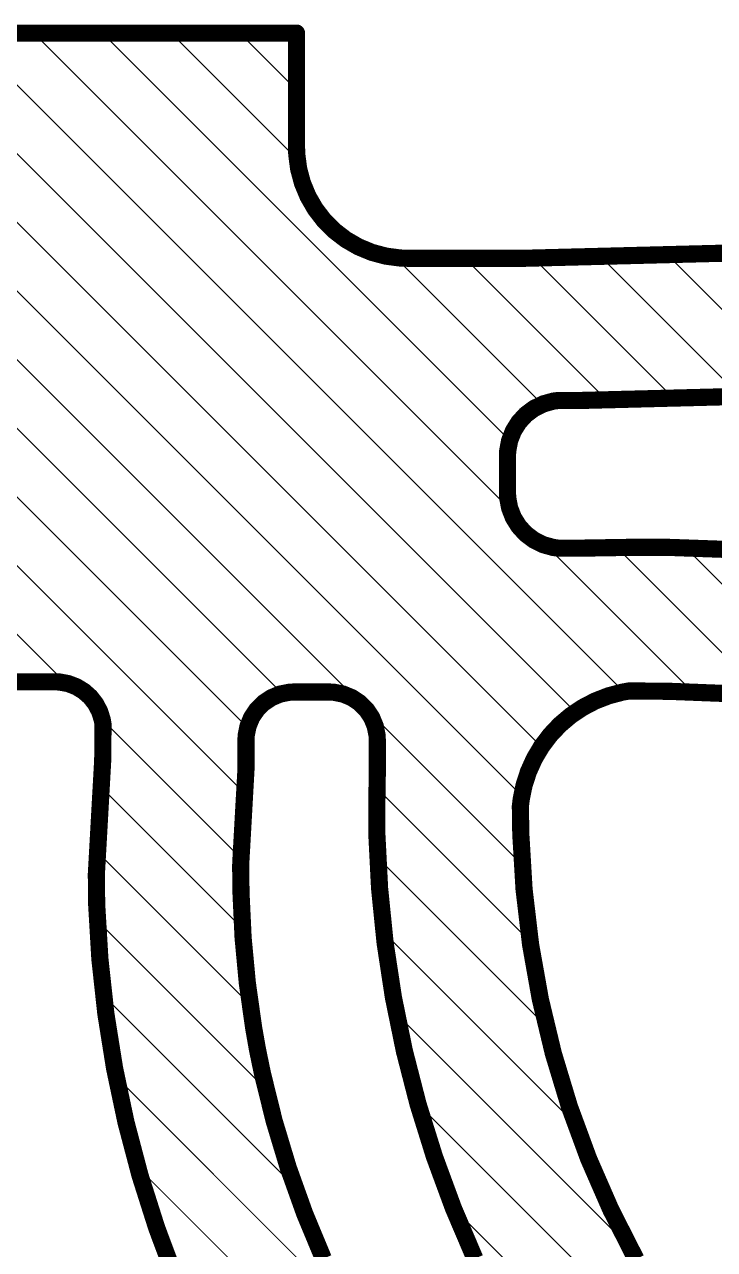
# Model space of a CAD drawing. Header units: inches. Extents: x -4.2 to 12.6, y -6.1 to 3.
# Drawn here: x 9.543 to 10.146, y -0.302 to 0.769 of the extents above; entities that cross this region are included whole.
import ezdxf

# ---------------------------------------------------------------- set-up
doc = ezdxf.new("R2010")
doc.units = ezdxf.units.IN
doc.header["$MEASUREMENT"] = 0
doc.layers.add('Dimension', color=6, linetype='Continuous')

msp = doc.modelspace()

# ---------------------------------------------------------------- linework, layer by layer
at = {"layer": 'Dimension'}
for points, const_width in [([(9.3178018, 0.7612814), (9.7808769, 0.7612807)], 0.015), ([(9.3706987, 0.7618226), (9.9951131, 0.1374082)], 0.001), ([(9.4306988, 0.7618225), (10.0251403, 0.167381)], 0.001), ([(9.4906988, 0.7618225), (10.067497, 0.1850243)], 0.001), ([(9.5506988, 0.7618225), (9.9681468, 0.3443745)], 0.001), ([(9.6106989, 0.7618224), (9.9673514, 0.4051699)], 0.001), ([(9.6706989, 0.7618224), (9.7817722, 0.6507491)], 0.001), ([(9.730699, 0.7618223), (9.780877, 0.7116443)], 0.001), ([(9.7808769, 0.7612807), (9.780877, 0.6615517)], 0.015), ([(9.3178017, 0.7547196), (9.9778996, 0.0946217)], 0.001), ([(9.3178012, 0.6947201), (9.9784973, 0.034024)], 0.001), ([(9.780877, 0.6615517), (9.7810846, 0.6552065)], 0.015), ([(9.7810846, 0.6552065), (9.7827411, 0.6426249)], 0.015), ([(9.7827411, 0.6426249), (9.7860256, 0.6303671)], 0.015), ([(9.3139255, 0.6385958), (9.769025, 0.1834963)], 0.001), ([(9.7860256, 0.6303671), (9.790882, 0.6186429)], 0.015), ([(9.790882, 0.6186429), (9.7972271, 0.6076529)], 0.015), ([(9.7972271, 0.6076529), (9.8049524, 0.5975852)], 0.015), ([(9.2925923, 0.599929), (9.738345, 0.1541763)], 0.001), ([(9.8049524, 0.5975852), (9.8139258, 0.5886118)], 0.015), ([(9.8139258, 0.5886118), (9.8239936, 0.5808866)], 0.015), ([(9.8239936, 0.5808866), (9.8349837, 0.5745416)], 0.015), ([(9.8349837, 0.5745416), (9.846708, 0.5696853)], 0.015), ([(9.2045074, 0.5680139), (9.5801324, 0.1923889)], 0.001), ([(9.2571948, 0.5753265), (9.7355785, 0.0969428)], 0.001), ([(9.846708, 0.5696853), (9.8589658, 0.5664009)], 0.015), ([(9.8589658, 0.5664009), (9.8715474, 0.5647446)], 0.015), ([(9.8715474, 0.5647446), (9.8778926, 0.564537)], 0.015), ([(9.8778926, 0.564537), (9.9805779, 0.564537)], 0.015), ([(9.9805779, 0.564537), (10.1549609, 0.5689843)], 0.015), ([(10.0455616, 0.5669597), (10.1698525, 0.4426688)], 0.001), ([(10.1040695, 0.5684518), (10.2313664, 0.4411549)], 0.001), ([(9.8663236, 0.5661977), (9.9961591, 0.4363622)], 0.001), ([(9.9272189, 0.5653024), (10.0523896, 0.4401317)], 0.001), ([(9.9870537, 0.5654676), (10.1108975, 0.4416238)], 0.001), ([(10.0297625, 0.4403201), (10.1565712, 0.4435539)], 0.015), ([(9.9811888, 0.4278971), (9.9884056, 0.4333075)], 0.015), ([(9.9884056, 0.4333075), (9.9964967, 0.4372939)], 0.015), ([(9.9964967, 0.4372939), (10.0051841, 0.4397197)], 0.015), ([(10.0051841, 0.4397197), (10.0096589, 0.4403191)], 0.015), ([(10.0096589, 0.4403192), (10.0297625, 0.4403201)], 0.015), ([(10.0096589, 0.4403191), (10.0096589, 0.4403192)], 0.015), ([(9.9703291, 0.4135897), (9.9750935, 0.4212485)], 0.015), ([(9.9750935, 0.4212485), (9.9811888, 0.4278971)], 0.015), ([(9.967059, 0.4051837), (9.9703291, 0.4135897)], 0.015), ([(9.9653954, 0.3963187), (9.967059, 0.4051837)], 0.015), ([(9.9651861, 0.3918088), (9.9653954, 0.3963187)], 0.015), ([(9.9651861, 0.3918088), (9.9651862, 0.3597788)], 0.015), ([(9.9651862, 0.3597787), (9.9651862, 0.3597788)], 0.015), ([(9.9651862, 0.3597787), (9.9653949, 0.3552761)], 0.015), ([(9.9653949, 0.3552761), (9.9670533, 0.3464249)], 0.015), ([(9.9670533, 0.3464249), (9.9703132, 0.3380305)], 0.015), ([(9.9703132, 0.3380305), (9.9750631, 0.3303798)], 0.015), ([(9.9750631, 0.3303798), (9.9811406, 0.3237347)], 0.015), ([(9.9811406, 0.3237347), (9.9883379, 0.3183223)], 0.015), ([(9.9883379, 0.3183223), (9.9964087, 0.3143278)], 0.015), ([(9.9964087, 0.3143278), (10.0050771, 0.3118878)], 0.015), ([(9.9978275, 0.3146938), (10.1279306, 0.1845907)], 0.001), ([(10.0050771, 0.3118878), (10.0095432, 0.311279)], 0.015), ([(10.0095432, 0.311279), (10.0297625, 0.311279)], 0.015), ([(10.0297625, 0.311279), (10.071571, 0.3119513)], 0.015), ([(10.0599908, 0.3125305), (10.1909413, 0.18158)], 0.001), ([(10.0715709, 0.3119512), (10.105753, 0.3119586)], 0.015), ([(10.0715709, 0.3119512), (10.071571, 0.3119513)], 0.015), ([(10.105753, 0.3119586), (10.1740741, 0.3095356)], 0.015), ([(10.1203137, 0.3122076), (10.2564523, 0.176069)], 0.001), ([(9.528685, 0.1944872), (9.5699924, 0.1944879)], 0.015), ([(9.5699924, 0.1944879), (9.5738049, 0.1943149)], 0.015), ([(9.5738049, 0.1943149), (9.5813047, 0.1929393)], 0.015), ([(9.5813047, 0.1929393), (9.5884332, 0.1902331)], 0.015), ([(9.5884332, 0.1902331), (9.5949565, 0.1862852)], 0.015), ([(9.5949565, 0.1862852), (9.6006605, 0.1812252)], 0.015), ([(9.7665574, 0.1837709), (9.7746498, 0.1853806)], 0.015), ([(9.7746498, 0.1853806), (9.7787753, 0.1855832)], 0.015), ([(9.7787753, 0.1855832), (9.7787754, 0.1855833)], 0.015), ([(9.7787754, 0.1855833), (9.8093811, 0.1855834)], 0.015), ([(9.8093811, 0.1855834), (9.8135133, 0.1853801)], 0.015), ([(9.8135133, 0.1853801), (9.8216183, 0.1837652)], 0.015), ([(10.0534538, 0.1822372), (10.0654735, 0.185429)], 0.015), ([(10.0654735, 0.185429), (10.0715974, 0.1865207)], 0.015), ([(10.0715974, 0.1865207), (10.1067311, 0.1861836)], 0.015), ([(10.1067311, 0.1861836), (10.1769449, 0.1834428)], 0.015), ([(9.6006605, 0.1812252), (9.6053579, 0.1752191)], 0.015), ([(9.6053579, 0.1752191), (9.6088947, 0.168464)], 0.015), ([(9.7462398, 0.1701951), (9.7520741, 0.1760294)], 0.015), ([(9.7520741, 0.1760294), (9.7589345, 0.1806134)], 0.015), ([(9.7589345, 0.1806134), (9.7665574, 0.1837709)], 0.015), ([(9.8216183, 0.1837652), (9.8292516, 0.1805977)], 0.015), ([(9.8292516, 0.1805977), (9.8361187, 0.1759997)], 0.015), ([(9.8361187, 0.1759997), (9.841955, 0.1701484)], 0.015), ([(10.0308375, 0.1719786), (10.041861, 0.1777353)], 0.015), ([(10.041861, 0.1777353), (10.0534538, 0.1822372)], 0.015), ([(9.6088947, 0.168464), (9.6111547, 0.1611817)], 0.015), ([(9.7416558, 0.1633347), (9.7462398, 0.1701951)], 0.015), ([(9.841955, 0.1701484), (9.8465353, 0.1632694)], 0.015), ([(10.0110307, 0.1569976), (10.0205185, 0.1650376)], 0.015), ([(10.0205185, 0.1650376), (10.0308375, 0.1719786)], 0.015), ([(9.6111547, 0.1611817), (9.611781, 0.1574171)], 0.015), ([(9.6115481, 0.1263283), (9.6117811, 0.1574171)], 0.015), ([(9.611781, 0.1574171), (9.6117811, 0.1574171)], 0.015), ([(9.6107271, 0.1617942), (9.7324119, 0.0401094)], 0.001), ([(9.7368885, 0.1476193), (9.7384982, 0.1557117)], 0.015), ([(9.7384982, 0.1557117), (9.7416558, 0.1633347)], 0.015), ([(9.8465353, 0.1632694), (9.8496832, 0.1556281)], 0.015), ([(9.8496832, 0.1556281), (9.8512772, 0.1475189)], 0.015), ([(10.0024907, 0.1479574), (10.0110307, 0.1569976)], 0.015), ([(9.7366859, 0.1434938), (9.7368885, 0.1476193)], 0.015), ([(9.7366859, 0.1175836), (9.7366859, 0.1434938)], 0.015), ([(9.8512772, 0.1475189), (9.8514699, 0.1433862)], 0.015), ([(9.8514699, 0.1433862), (9.85147, 0.1433863)], 0.015), ([(9.85147, 0.1433863), (9.8514708, 0.1124051)], 0.015), ([(9.9950032, 0.1380279), (10.0024907, 0.1479574)], 0.015), ([(9.9886602, 0.1273309), (9.9950032, 0.1380279)], 0.015), ([(9.6059926, 0.0266201), (9.6115481, 0.1263283)], 0.015), ([(9.9835395, 0.1159978), (9.9886602, 0.1273309)], 0.015), ([(9.7321435, 0.0360578), (9.7366859, 0.1175836)], 0.015), ([(9.8510217, 0.085763), (9.8513984, 0.1124051)], 0.015), ([(9.8513984, 0.1124051), (9.8514708, 0.1124051)], 0.015), ([(9.979704, 0.1041679), (9.9835395, 0.1159978)], 0.015), ([(9.9772008, 0.0919863), (9.979704, 0.1041679)], 0.015), ([(9.6101695, 0.1023518), (9.7338648, -0.0213435)], 0.001), ([(9.8512304, 0.1012909), (9.9851956, -0.0326743)], 0.001), ([(9.976459, 0.0858101), (9.9772008, 0.0919863)], 0.015), ([(9.8510217, 0.085763), (9.8510309, 0.0617909)], 0.015), ([(9.976459, 0.0858101), (9.9768246, 0.0615343)], 0.015), ([(9.8510309, 0.0617909), (9.8534609, 0.0139084)], 0.015), ([(9.9768246, 0.0615343), (9.9796917, 0.0130673)], 0.015), ([(9.6070029, 0.0455184), (9.7407594, -0.0882381)], 0.001), ([(9.7321223, 0.0300507), (9.7321435, 0.0360578)], 0.015), ([(9.6059926, 0.0266201), (9.606012, 0.0244805)], 0.015), ([(9.7321223, 0.0300506), (9.7321223, 0.0300507)], 0.015), ([(9.7321223, 0.0300506), (9.7323526, 0.0102938)], 0.015), ([(9.8520753, 0.040446), (9.9999819, -0.1074606)], 0.001), ([(9.606012, 0.0244805), (9.6062309, 0.0004093)], 0.015), ([(9.8534609, 0.0139084), (9.8582964, -0.0337912)], 0.015), ([(9.7323526, 0.0102938), (9.7341946, -0.0291769)], 0.015), ([(9.9796917, 0.0130673), (9.9853978, -0.0351479)], 0.015), ([(9.6062309, 0.0004093), (9.6090631, -0.0476515)], 0.015), ([(9.6070671, -0.0145458), (9.7548975, -0.1623762)], 0.001), ([(9.7341946, -0.0291769), (9.7378747, -0.0685188)], 0.015), ([(9.8582964, -0.0337912), (9.8655252, -0.0811872)], 0.015), ([(9.8573058, -0.0247845), (10.0256634, -0.1931421)], 0.001), ([(9.9853978, -0.0351479), (9.9939232, -0.0829453)], 0.015), ([(9.6090631, -0.0476515), (9.6142827, -0.0955119)], 0.015), ([(9.7378747, -0.0685188), (9.7433848, -0.1076464)], 0.015), ([(9.8655252, -0.0811872), (9.8751289, -0.1281596)], 0.015), ([(9.6125058, -0.0799845), (9.780247, -0.2477257)], 0.001), ([(9.9939232, -0.0829453), (10.0052385, -0.1301601)], 0.015), ([(9.6142827, -0.0955119), (9.6218769, -0.1430535)], 0.015), ([(9.8683654, -0.0958441), (10.0730794, -0.3005581)], 0.001), ([(9.7433848, -0.1076464), (9.7468225, -0.1271032)], 0.015), ([(9.7468225, -0.1271032), (9.751143, -0.1479501)], 0.015), ([(9.8751289, -0.1281596), (9.8870833, -0.1745895)], 0.015), ([(10.0052385, -0.1301601), (10.0193047, -0.1766296)], 0.015), ([(9.6218769, -0.1430535), (9.6318266, -0.1901583)], 0.015), ([(9.751143, -0.1479501), (9.7613582, -0.1892827)], 0.015), ([(9.6233596, -0.1508383), (9.8261792, -0.3536579)], 0.001), ([(9.8870833, -0.1745895), (9.9013581, -0.2203592)], 0.015), ([(10.0193047, -0.1766296), (10.0360734, -0.2221936)], 0.015), ([(9.7613582, -0.1892827), (9.7736503, -0.230046)], 0.015), ([(9.8868084, -0.1742871), (10.543637, -0.8311157)], 0.001), ([(9.6318266, -0.1901583), (9.6441075, -0.2367099)], 0.015), ([(9.9013581, -0.2203592), (9.9179172, -0.2653529)], 0.015), ([(9.7736503, -0.230046), (9.7879879, -0.2701355)], 0.015), ([(10.0360734, -0.2221936), (10.0554868, -0.2666953)], 0.015), ([(9.6441075, -0.2367099), (9.658689, -0.2825928)], 0.015), ([(9.6419971, -0.2294758), (10.3330352, -0.9205139)], 0.001), ([(9.7879879, -0.2701355), (9.8043344, -0.3094487)], 0.015), ([(9.9179172, -0.2653529), (9.9367185, -0.3094568)], 0.015), ([(9.9174965, -0.2649752), (10.452895, -0.8003737)], 0.001), ([(10.0554868, -0.2666953), (10.0774778, -0.3099811)], 0.015), ([(9.658689, -0.2825928), (9.675535, -0.3276936)], 0.015)]:
    msp.add_lwpolyline(points, dxfattribs=dict(at, const_width=const_width))
for points, const_width in [([(9.5504488, 0.7618225, 1), (9.5509488, 0.7618225, 1)], 0.0005), ([(9.6104489, 0.7618224, 1), (9.6109489, 0.7618224, 1)], 0.0005), ([(9.6704489, 0.7618224, 1), (9.6709489, 0.7618224, 1)], 0.0005), ([(9.730449, 0.7618223, 1), (9.730949, 0.7618223, 1)], 0.0005), ([(9.7771269, 0.7612807, 1), (9.7846269, 0.7612807, 1)], 0.0075), ([(9.7771269, 0.7612807, 1), (9.7846269, 0.7612807, 1)], 0.0075), ([(9.780627, 0.7116443, 1), (9.781127, 0.7116443, 1)], 0.0005), ([(9.777127, 0.6615517, 1), (9.784627, 0.6615517, 1)], 0.0075), ([(9.777127, 0.6615517, 1), (9.784627, 0.6615517, 1)], 0.0075), ([(9.7773346, 0.6552065, 1), (9.7848346, 0.6552065, 1)], 0.0075), ([(9.7773346, 0.6552065, 1), (9.7848346, 0.6552065, 1)], 0.0075), ([(9.7789911, 0.6426249, 1), (9.7864911, 0.6426249, 1)], 0.0075), ([(9.7789911, 0.6426249, 1), (9.7864911, 0.6426249, 1)], 0.0075), ([(9.7815222, 0.6507491, 1), (9.7820222, 0.6507491, 1)], 0.0005), ([(9.7822756, 0.6303671, 1), (9.7897756, 0.6303671, 1)], 0.0075), ([(9.7822756, 0.6303671, 1), (9.7897756, 0.6303671, 1)], 0.0075), ([(9.787132, 0.6186429, 1), (9.794632, 0.6186429, 1)], 0.0075), ([(9.787132, 0.6186429, 1), (9.794632, 0.6186429, 1)], 0.0075), ([(9.7934771, 0.6076529, 1), (9.8009771, 0.6076529, 1)], 0.0075), ([(9.7934771, 0.6076529, 1), (9.8009771, 0.6076529, 1)], 0.0075), ([(9.8012024, 0.5975852, 1), (9.8087024, 0.5975852, 1)], 0.0075), ([(9.8012024, 0.5975852, 1), (9.8087024, 0.5975852, 1)], 0.0075), ([(9.8101758, 0.5886118, 1), (9.8176758, 0.5886118, 1)], 0.0075), ([(9.8101758, 0.5886118, 1), (9.8176758, 0.5886118, 1)], 0.0075), ([(9.8202436, 0.5808866, 1), (9.8277436, 0.5808866, 1)], 0.0075), ([(9.8202436, 0.5808866, 1), (9.8277436, 0.5808866, 1)], 0.0075), ([(9.8312337, 0.5745416, 1), (9.8387337, 0.5745416, 1)], 0.0075), ([(9.8312337, 0.5745416, 1), (9.8387337, 0.5745416, 1)], 0.0075), ([(9.842958, 0.5696853, 1), (9.850458, 0.5696853, 1)], 0.0075), ([(9.842958, 0.5696853, 1), (9.850458, 0.5696853, 1)], 0.0075), ([(9.8552158, 0.5664009, 1), (9.8627158, 0.5664009, 1)], 0.0075), ([(9.8552158, 0.5664009, 1), (9.8627158, 0.5664009, 1)], 0.0075), ([(9.8677974, 0.5647446, 1), (9.8752974, 0.5647446, 1)], 0.0075), ([(9.8677974, 0.5647446, 1), (9.8752974, 0.5647446, 1)], 0.0075), ([(9.8741426, 0.564537, 1), (9.8816426, 0.564537, 1)], 0.0075), ([(9.8741426, 0.564537, 1), (9.8816426, 0.564537, 1)], 0.0075), ([(9.9768279, 0.564537, 1), (9.9843279, 0.564537, 1)], 0.0075), ([(9.9768279, 0.564537, 1), (9.9843279, 0.564537, 1)], 0.0075), ([(10.0453116, 0.5669597, 1), (10.0458116, 0.5669597, 1)], 0.0005), ([(10.1038195, 0.5684518, 1), (10.1043195, 0.5684518, 1)], 0.0005), ([(9.8660736, 0.5661977, 1), (9.8665736, 0.5661977, 1)], 0.0005), ([(9.9269689, 0.5653024, 1), (9.9274689, 0.5653024, 1)], 0.0005), ([(9.9868037, 0.5654676, 1), (9.9873037, 0.5654676, 1)], 0.0005), ([(9.9846556, 0.4333075, 1), (9.9921556, 0.4333075, 1)], 0.0075), ([(9.9846556, 0.4333075, 1), (9.9921556, 0.4333075, 1)], 0.0075), ([(9.9927467, 0.4372939, 1), (10.0002467, 0.4372939, 1)], 0.0075), ([(9.9927467, 0.4372939, 1), (10.0002467, 0.4372939, 1)], 0.0075), ([(10.0014341, 0.4397197, 1), (10.0089341, 0.4397197, 1)], 0.0075), ([(10.0014341, 0.4397197, 1), (10.0089341, 0.4397197, 1)], 0.0075), ([(10.0059089, 0.4403192, 1), (10.0134089, 0.4403192, 1)], 0.0075), ([(10.0059089, 0.4403192, 1), (10.0134089, 0.4403192, 1)], 0.0075), ([(10.0059089, 0.4403191, 1), (10.0134089, 0.4403191, 1)], 0.0075), ([(10.0059089, 0.4403191, 1), (10.0134089, 0.4403191, 1)], 0.0075), ([(10.0260125, 0.4403201, 1), (10.0335125, 0.4403201, 1)], 0.0075), ([(10.0260125, 0.4403201, 1), (10.0335125, 0.4403201, 1)], 0.0075), ([(10.0521396, 0.4401317, 1), (10.0526396, 0.4401317, 1)], 0.0005), ([(10.1106475, 0.4416238, 1), (10.1111475, 0.4416238, 1)], 0.0005), ([(9.9713435, 0.4212485, 1), (9.9788435, 0.4212485, 1)], 0.0075), ([(9.9713435, 0.4212485, 1), (9.9788435, 0.4212485, 1)], 0.0075), ([(9.9774388, 0.4278971, 1), (9.9849388, 0.4278971, 1)], 0.0075), ([(9.9774388, 0.4278971, 1), (9.9849388, 0.4278971, 1)], 0.0075), ([(9.9959091, 0.4363622, 1), (9.9964091, 0.4363622, 1)], 0.0005), ([(9.9665791, 0.4135897, 1), (9.9740791, 0.4135897, 1)], 0.0075), ([(9.9665791, 0.4135897, 1), (9.9740791, 0.4135897, 1)], 0.0075), ([(9.963309, 0.4051837, 1), (9.970809, 0.4051837, 1)], 0.0075), ([(9.963309, 0.4051837, 1), (9.970809, 0.4051837, 1)], 0.0075), ([(9.9614361, 0.3918088, 1), (9.9689361, 0.3918088, 1)], 0.0075), ([(9.9614361, 0.3918088, 1), (9.9689361, 0.3918088, 1)], 0.0075), ([(9.9616454, 0.3963187, 1), (9.9691454, 0.3963187, 1)], 0.0075), ([(9.9616454, 0.3963187, 1), (9.9691454, 0.3963187, 1)], 0.0075), ([(9.9671014, 0.4051699, 1), (9.9676014, 0.4051699, 1)], 0.0005), ([(9.9614362, 0.3597788, 1), (9.9689362, 0.3597788, 1)], 0.0075), ([(9.9614362, 0.3597788, 1), (9.9689362, 0.3597788, 1)], 0.0075), ([(9.9614362, 0.3597787, 1), (9.9689362, 0.3597787, 1)], 0.0075), ([(9.9614362, 0.3597787, 1), (9.9689362, 0.3597787, 1)], 0.0075), ([(9.9616449, 0.3552761, 1), (9.9691449, 0.3552761, 1)], 0.0075), ([(9.9616449, 0.3552761, 1), (9.9691449, 0.3552761, 1)], 0.0075), ([(9.9633033, 0.3464249, 1), (9.9708033, 0.3464249, 1)], 0.0075), ([(9.9633033, 0.3464249, 1), (9.9708033, 0.3464249, 1)], 0.0075), ([(9.9665632, 0.3380305, 1), (9.9740632, 0.3380305, 1)], 0.0075), ([(9.9665632, 0.3380305, 1), (9.9740632, 0.3380305, 1)], 0.0075), ([(9.9678968, 0.3443745, 1), (9.9683968, 0.3443745, 1)], 0.0005), ([(9.9713131, 0.3303798, 1), (9.9788131, 0.3303798, 1)], 0.0075), ([(9.9713131, 0.3303798, 1), (9.9788131, 0.3303798, 1)], 0.0075), ([(9.9773906, 0.3237347, 1), (9.9848906, 0.3237347, 1)], 0.0075), ([(9.9773906, 0.3237347, 1), (9.9848906, 0.3237347, 1)], 0.0075), ([(9.9845879, 0.3183223, 1), (9.9920879, 0.3183223, 1)], 0.0075), ([(9.9845879, 0.3183223, 1), (9.9920879, 0.3183223, 1)], 0.0075), ([(9.9926587, 0.3143278, 1), (10.0001587, 0.3143278, 1)], 0.0075), ([(9.9926587, 0.3143278, 1), (10.0001587, 0.3143278, 1)], 0.0075), ([(9.9975775, 0.3146938, 1), (9.9980775, 0.3146938, 1)], 0.0005), ([(10.0013271, 0.3118878, 1), (10.0088271, 0.3118878, 1)], 0.0075), ([(10.0013271, 0.3118878, 1), (10.0088271, 0.3118878, 1)], 0.0075), ([(10.0057932, 0.311279, 1), (10.0132932, 0.311279, 1)], 0.0075), ([(10.0057932, 0.311279, 1), (10.0132932, 0.311279, 1)], 0.0075), ([(10.0260125, 0.311279, 1), (10.0335125, 0.311279, 1)], 0.0075), ([(10.0260125, 0.311279, 1), (10.0335125, 0.311279, 1)], 0.0075), ([(10.0597408, 0.3125305, 1), (10.0602408, 0.3125305, 1)], 0.0005), ([(10.0678209, 0.3119512, 1), (10.0753209, 0.3119512, 1)], 0.0075), ([(10.0678209, 0.3119512, 1), (10.0753209, 0.3119512, 1)], 0.0075), ([(10.067821, 0.3119513, 1), (10.075321, 0.3119513, 1)], 0.0075), ([(10.067821, 0.3119513, 1), (10.075321, 0.3119513, 1)], 0.0075), ([(10.102003, 0.3119586, 1), (10.109503, 0.3119586, 1)], 0.0075), ([(10.102003, 0.3119586, 1), (10.109503, 0.3119586, 1)], 0.0075), ([(10.1200637, 0.3122076, 1), (10.1205637, 0.3122076, 1)], 0.0005), ([(9.5662424, 0.1944879, 1), (9.5737424, 0.1944879, 1)], 0.0075), ([(9.5662424, 0.1944879, 1), (9.5737424, 0.1944879, 1)], 0.0075), ([(9.5700549, 0.1943149, 1), (9.5775549, 0.1943149, 1)], 0.0075), ([(9.5700549, 0.1943149, 1), (9.5775549, 0.1943149, 1)], 0.0075), ([(9.5775547, 0.1929393, 1), (9.5850547, 0.1929393, 1)], 0.0075), ([(9.5775547, 0.1929393, 1), (9.5850547, 0.1929393, 1)], 0.0075), ([(9.5798824, 0.1923889, 1), (9.5803824, 0.1923889, 1)], 0.0005), ([(9.5846832, 0.1902331, 1), (9.5921832, 0.1902331, 1)], 0.0075), ([(9.5846832, 0.1902331, 1), (9.5921832, 0.1902331, 1)], 0.0075), ([(9.5912065, 0.1862852, 1), (9.5987065, 0.1862852, 1)], 0.0075), ([(9.5912065, 0.1862852, 1), (9.5987065, 0.1862852, 1)], 0.0075), ([(9.7708998, 0.1853806, 1), (9.7783998, 0.1853806, 1)], 0.0075), ([(9.7708998, 0.1853806, 1), (9.7783998, 0.1853806, 1)], 0.0075), ([(9.7750253, 0.1855832, 1), (9.7825253, 0.1855832, 1)], 0.0075), ([(9.7750253, 0.1855832, 1), (9.7825253, 0.1855832, 1)], 0.0075), ([(9.7750254, 0.1855833, 1), (9.7825254, 0.1855833, 1)], 0.0075), ([(9.7750254, 0.1855833, 1), (9.7825254, 0.1855833, 1)], 0.0075), ([(9.8056311, 0.1855834, 1), (9.8131311, 0.1855834, 1)], 0.0075), ([(9.8056311, 0.1855834, 1), (9.8131311, 0.1855834, 1)], 0.0075), ([(9.8097633, 0.1853801, 1), (9.8172633, 0.1853801, 1)], 0.0075), ([(9.8097633, 0.1853801, 1), (9.8172633, 0.1853801, 1)], 0.0075), ([(10.0617235, 0.185429, 1), (10.0692235, 0.185429, 1)], 0.0075), ([(10.0617235, 0.185429, 1), (10.0692235, 0.185429, 1)], 0.0075), ([(10.0678474, 0.1865207, 1), (10.0753474, 0.1865207, 1)], 0.0075), ([(10.0678474, 0.1865207, 1), (10.0753474, 0.1865207, 1)], 0.0075), ([(10.1029811, 0.1861836, 1), (10.1104811, 0.1861836, 1)], 0.0075), ([(10.1029811, 0.1861836, 1), (10.1104811, 0.1861836, 1)], 0.0075), ([(9.5969105, 0.1812252, 1), (9.6044105, 0.1812252, 1)], 0.0075), ([(9.5969105, 0.1812252, 1), (9.6044105, 0.1812252, 1)], 0.0075), ([(9.6016079, 0.1752191, 1), (9.6091079, 0.1752191, 1)], 0.0075), ([(9.6016079, 0.1752191, 1), (9.6091079, 0.1752191, 1)], 0.0075), ([(9.7483241, 0.1760294, 1), (9.7558241, 0.1760294, 1)], 0.0075), ([(9.7483241, 0.1760294, 1), (9.7558241, 0.1760294, 1)], 0.0075), ([(9.7551845, 0.1806134, 1), (9.7626845, 0.1806134, 1)], 0.0075), ([(9.7551845, 0.1806134, 1), (9.7626845, 0.1806134, 1)], 0.0075), ([(9.7628074, 0.1837709, 1), (9.7703074, 0.1837709, 1)], 0.0075), ([(9.7628074, 0.1837709, 1), (9.7703074, 0.1837709, 1)], 0.0075), ([(9.768775, 0.1834963, 1), (9.769275, 0.1834963, 1)], 0.0005), ([(9.8178683, 0.1837652, 1), (9.8253683, 0.1837652, 1)], 0.0075), ([(9.8178683, 0.1837652, 1), (9.8253683, 0.1837652, 1)], 0.0075), ([(9.8255016, 0.1805977, 1), (9.8330016, 0.1805977, 1)], 0.0075), ([(9.8255016, 0.1805977, 1), (9.8330016, 0.1805977, 1)], 0.0075), ([(9.8323687, 0.1759997, 1), (9.8398687, 0.1759997, 1)], 0.0075), ([(9.8323687, 0.1759997, 1), (9.8398687, 0.1759997, 1)], 0.0075), ([(10.038111, 0.1777353, 1), (10.045611, 0.1777353, 1)], 0.0075), ([(10.038111, 0.1777353, 1), (10.045611, 0.1777353, 1)], 0.0075), ([(10.0497038, 0.1822372, 1), (10.0572038, 0.1822372, 1)], 0.0075), ([(10.0497038, 0.1822372, 1), (10.0572038, 0.1822372, 1)], 0.0075), ([(10.067247, 0.1850243, 1), (10.067747, 0.1850243, 1)], 0.0005), ([(10.1276806, 0.1845907, 1), (10.1281806, 0.1845907, 1)], 0.0005), ([(9.6051447, 0.168464, 1), (9.6126447, 0.168464, 1)], 0.0075), ([(9.6051447, 0.168464, 1), (9.6126447, 0.168464, 1)], 0.0075), ([(9.7424898, 0.1701951, 1), (9.7499898, 0.1701951, 1)], 0.0075), ([(9.7424898, 0.1701951, 1), (9.7499898, 0.1701951, 1)], 0.0075), ([(9.838205, 0.1701484, 1), (9.845705, 0.1701484, 1)], 0.0075), ([(9.838205, 0.1701484, 1), (9.845705, 0.1701484, 1)], 0.0075), ([(10.0167685, 0.1650376, 1), (10.0242685, 0.1650376, 1)], 0.0075), ([(10.0167685, 0.1650376, 1), (10.0242685, 0.1650376, 1)], 0.0075), ([(10.0270875, 0.1719786, 1), (10.0345875, 0.1719786, 1)], 0.0075), ([(10.0270875, 0.1719786, 1), (10.0345875, 0.1719786, 1)], 0.0075), ([(9.6074047, 0.1611817, 1), (9.6149047, 0.1611817, 1)], 0.0075), ([(9.6074047, 0.1611817, 1), (9.6149047, 0.1611817, 1)], 0.0075), ([(9.608031, 0.1574171, 1), (9.615531, 0.1574171, 1)], 0.0075), ([(9.608031, 0.1574171, 1), (9.615531, 0.1574171, 1)], 0.0075), ([(9.6080311, 0.1574171, 1), (9.6155311, 0.1574171, 1)], 0.0075), ([(9.6080311, 0.1574171, 1), (9.6155311, 0.1574171, 1)], 0.0075), ([(9.6104771, 0.1617942, 1), (9.6109771, 0.1617942, 1)], 0.0005), ([(9.7347482, 0.1557117, 1), (9.7422482, 0.1557117, 1)], 0.0075), ([(9.7347482, 0.1557117, 1), (9.7422482, 0.1557117, 1)], 0.0075), ([(9.7379058, 0.1633347, 1), (9.7454058, 0.1633347, 1)], 0.0075), ([(9.7379058, 0.1633347, 1), (9.7454058, 0.1633347, 1)], 0.0075), ([(9.8427853, 0.1632694, 1), (9.8502853, 0.1632694, 1)], 0.0075), ([(9.8427853, 0.1632694, 1), (9.8502853, 0.1632694, 1)], 0.0075), ([(9.8459332, 0.1556281, 1), (9.8534332, 0.1556281, 1)], 0.0075), ([(9.8459332, 0.1556281, 1), (9.8534332, 0.1556281, 1)], 0.0075), ([(10.0072807, 0.1569976, 1), (10.0147807, 0.1569976, 1)], 0.0075), ([(10.0072807, 0.1569976, 1), (10.0147807, 0.1569976, 1)], 0.0075), ([(10.0248903, 0.167381, 1), (10.0253903, 0.167381, 1)], 0.0005), ([(9.7329359, 0.1434938, 1), (9.7404359, 0.1434938, 1)], 0.0075), ([(9.7329359, 0.1434938, 1), (9.7404359, 0.1434938, 1)], 0.0075), ([(9.7331385, 0.1476193, 1), (9.7406385, 0.1476193, 1)], 0.0075), ([(9.7331385, 0.1476193, 1), (9.7406385, 0.1476193, 1)], 0.0075), ([(9.738095, 0.1541763, 1), (9.738595, 0.1541763, 1)], 0.0005), ([(9.8475272, 0.1475189, 1), (9.8550272, 0.1475189, 1)], 0.0075), ([(9.8475272, 0.1475189, 1), (9.8550272, 0.1475189, 1)], 0.0075), ([(9.8477199, 0.1433862, 1), (9.8552199, 0.1433862, 1)], 0.0075), ([(9.8477199, 0.1433862, 1), (9.8552199, 0.1433862, 1)], 0.0075), ([(9.84772, 0.1433863, 1), (9.85522, 0.1433863, 1)], 0.0075), ([(9.84772, 0.1433863, 1), (9.85522, 0.1433863, 1)], 0.0075), ([(9.9987407, 0.1479574, 1), (10.0062407, 0.1479574, 1)], 0.0075), ([(9.9987407, 0.1479574, 1), (10.0062407, 0.1479574, 1)], 0.0075), ([(9.9912532, 0.1380279, 1), (9.9987532, 0.1380279, 1)], 0.0075), ([(9.9912532, 0.1380279, 1), (9.9987532, 0.1380279, 1)], 0.0075), ([(9.6077981, 0.1263283, 1), (9.6152981, 0.1263283, 1)], 0.0075), ([(9.6077981, 0.1263283, 1), (9.6152981, 0.1263283, 1)], 0.0075), ([(9.9849102, 0.1273309, 1), (9.9924102, 0.1273309, 1)], 0.0075), ([(9.9849102, 0.1273309, 1), (9.9924102, 0.1273309, 1)], 0.0075), ([(9.9948631, 0.1374082, 1), (9.9953631, 0.1374082, 1)], 0.0005), ([(9.7329359, 0.1175836, 1), (9.7404359, 0.1175836, 1)], 0.0075), ([(9.7329359, 0.1175836, 1), (9.7404359, 0.1175836, 1)], 0.0075), ([(9.8476484, 0.1124051, 1), (9.8551484, 0.1124051, 1)], 0.0075), ([(9.8476484, 0.1124051, 1), (9.8551484, 0.1124051, 1)], 0.0075), ([(9.8477208, 0.1124051, 1), (9.8552208, 0.1124051, 1)], 0.0075), ([(9.8477208, 0.1124051, 1), (9.8552208, 0.1124051, 1)], 0.0075), ([(9.9797895, 0.1159978, 1), (9.9872895, 0.1159978, 1)], 0.0075), ([(9.9797895, 0.1159978, 1), (9.9872895, 0.1159978, 1)], 0.0075), ([(9.975954, 0.1041679, 1), (9.983454, 0.1041679, 1)], 0.0075), ([(9.975954, 0.1041679, 1), (9.983454, 0.1041679, 1)], 0.0075), ([(9.6099195, 0.1023518, 1), (9.6104195, 0.1023518, 1)], 0.0005), ([(9.7353285, 0.0969428, 1), (9.7358285, 0.0969428, 1)], 0.0005), ([(9.8509804, 0.1012909, 1), (9.8514804, 0.1012909, 1)], 0.0005), ([(9.9734508, 0.0919863, 1), (9.9809508, 0.0919863, 1)], 0.0075), ([(9.9734508, 0.0919863, 1), (9.9809508, 0.0919863, 1)], 0.0075), ([(9.8472717, 0.085763, 1), (9.8547717, 0.085763, 1)], 0.0075), ([(9.8472717, 0.085763, 1), (9.8547717, 0.085763, 1)], 0.0075), ([(9.972709, 0.0858101, 1), (9.980209, 0.0858101, 1)], 0.0075), ([(9.972709, 0.0858101, 1), (9.980209, 0.0858101, 1)], 0.0075), ([(9.9776496, 0.0946217, 1), (9.9781496, 0.0946217, 1)], 0.0005), ([(9.8472809, 0.0617909, 1), (9.8547809, 0.0617909, 1)], 0.0075), ([(9.8472809, 0.0617909, 1), (9.8547809, 0.0617909, 1)], 0.0075), ([(9.9730746, 0.0615343, 1), (9.9805746, 0.0615343, 1)], 0.0075), ([(9.9730746, 0.0615343, 1), (9.9805746, 0.0615343, 1)], 0.0075), ([(9.6067529, 0.0455184, 1), (9.6072529, 0.0455184, 1)], 0.0005), ([(9.7283935, 0.0360578, 1), (9.7358935, 0.0360578, 1)], 0.0075), ([(9.7283935, 0.0360578, 1), (9.7358935, 0.0360578, 1)], 0.0075), ([(9.6022426, 0.0266201, 1), (9.6097426, 0.0266201, 1)], 0.0075), ([(9.6022426, 0.0266201, 1), (9.6097426, 0.0266201, 1)], 0.0075), ([(9.7283723, 0.0300507, 1), (9.7358723, 0.0300507, 1)], 0.0075), ([(9.7283723, 0.0300507, 1), (9.7358723, 0.0300507, 1)], 0.0075), ([(9.7283723, 0.0300506, 1), (9.7358723, 0.0300506, 1)], 0.0075), ([(9.7283723, 0.0300506, 1), (9.7358723, 0.0300506, 1)], 0.0075), ([(9.7321619, 0.0401094, 1), (9.7326619, 0.0401094, 1)], 0.0005), ([(9.8518253, 0.040446, 1), (9.8523253, 0.040446, 1)], 0.0005), ([(9.9782473, 0.034024, 1), (9.9787473, 0.034024, 1)], 0.0005), ([(9.602262, 0.0244805, 1), (9.609762, 0.0244805, 1)], 0.0075), ([(9.602262, 0.0244805, 1), (9.609762, 0.0244805, 1)], 0.0075), ([(9.8497109, 0.0139084, 1), (9.8572109, 0.0139084, 1)], 0.0075), ([(9.8497109, 0.0139084, 1), (9.8572109, 0.0139084, 1)], 0.0075), ([(9.7286026, 0.0102938, 1), (9.7361026, 0.0102938, 1)], 0.0075), ([(9.7286026, 0.0102938, 1), (9.7361026, 0.0102938, 1)], 0.0075), ([(9.9759417, 0.0130673, 1), (9.9834417, 0.0130673, 1)], 0.0075), ([(9.9759417, 0.0130673, 1), (9.9834417, 0.0130673, 1)], 0.0075), ([(9.6024809, 0.0004093, 1), (9.6099809, 0.0004093, 1)], 0.0075), ([(9.6024809, 0.0004093, 1), (9.6099809, 0.0004093, 1)], 0.0075), ([(9.6068171, -0.0145458, 1), (9.6073171, -0.0145458, 1)], 0.0005), ([(9.7336148, -0.0213435, 1), (9.7341148, -0.0213435, 1)], 0.0005), ([(9.7304446, -0.0291769, 1), (9.7379446, -0.0291769, 1)], 0.0075), ([(9.7304446, -0.0291769, 1), (9.7379446, -0.0291769, 1)], 0.0075), ([(9.8545464, -0.0337912, 1), (9.8620464, -0.0337912, 1)], 0.0075), ([(9.8545464, -0.0337912, 1), (9.8620464, -0.0337912, 1)], 0.0075), ([(9.8570558, -0.0247845, 1), (9.8575558, -0.0247845, 1)], 0.0005), ([(9.9816478, -0.0351479, 1), (9.9891478, -0.0351479, 1)], 0.0075), ([(9.9816478, -0.0351479, 1), (9.9891478, -0.0351479, 1)], 0.0075), ([(9.6053131, -0.0476515, 1), (9.6128131, -0.0476515, 1)], 0.0075), ([(9.6053131, -0.0476515, 1), (9.6128131, -0.0476515, 1)], 0.0075), ([(9.9849456, -0.0326743, 1), (9.9854456, -0.0326743, 1)], 0.0005), ([(9.7341247, -0.0685188, 1), (9.7416247, -0.0685188, 1)], 0.0075), ([(9.7341247, -0.0685188, 1), (9.7416247, -0.0685188, 1)], 0.0075), ([(9.8617752, -0.0811872, 1), (9.8692752, -0.0811872, 1)], 0.0075), ([(9.8617752, -0.0811872, 1), (9.8692752, -0.0811872, 1)], 0.0075), ([(9.6122558, -0.0799845, 1), (9.6127558, -0.0799845, 1)], 0.0005), ([(9.9901732, -0.0829453, 1), (9.9976732, -0.0829453, 1)], 0.0075), ([(9.9901732, -0.0829453, 1), (9.9976732, -0.0829453, 1)], 0.0075), ([(9.6105327, -0.0955119, 1), (9.6180327, -0.0955119, 1)], 0.0075), ([(9.6105327, -0.0955119, 1), (9.6180327, -0.0955119, 1)], 0.0075), ([(9.7405094, -0.0882381, 1), (9.7410094, -0.0882381, 1)], 0.0005), ([(9.8681154, -0.0958441, 1), (9.8686154, -0.0958441, 1)], 0.0005), ([(9.7396348, -0.1076464, 1), (9.7471348, -0.1076464, 1)], 0.0075), ([(9.7396348, -0.1076464, 1), (9.7471348, -0.1076464, 1)], 0.0075), ([(9.9997319, -0.1074606, 1), (10.0002319, -0.1074606, 1)], 0.0005), ([(9.7430725, -0.1271032, 1), (9.7505725, -0.1271032, 1)], 0.0075), ([(9.7430725, -0.1271032, 1), (9.7505725, -0.1271032, 1)], 0.0075), ([(9.8713789, -0.1281596, 1), (9.8788789, -0.1281596, 1)], 0.0075), ([(9.8713789, -0.1281596, 1), (9.8788789, -0.1281596, 1)], 0.0075), ([(10.0014885, -0.1301601, 1), (10.0089885, -0.1301601, 1)], 0.0075), ([(10.0014885, -0.1301601, 1), (10.0089885, -0.1301601, 1)], 0.0075), ([(9.6181269, -0.1430535, 1), (9.6256269, -0.1430535, 1)], 0.0075), ([(9.6181269, -0.1430535, 1), (9.6256269, -0.1430535, 1)], 0.0075), ([(9.747393, -0.1479501, 1), (9.754893, -0.1479501, 1)], 0.0075), ([(9.747393, -0.1479501, 1), (9.754893, -0.1479501, 1)], 0.0075), ([(9.6231096, -0.1508383, 1), (9.6236096, -0.1508383, 1)], 0.0005), ([(9.7546475, -0.1623762, 1), (9.7551475, -0.1623762, 1)], 0.0005), ([(9.8833333, -0.1745895, 1), (9.8908333, -0.1745895, 1)], 0.0075), ([(9.8833333, -0.1745895, 1), (9.8908333, -0.1745895, 1)], 0.0075), ([(10.0155547, -0.1766296, 1), (10.0230547, -0.1766296, 1)], 0.0075), ([(10.0155547, -0.1766296, 1), (10.0230547, -0.1766296, 1)], 0.0075), ([(9.7576082, -0.1892827, 1), (9.7651082, -0.1892827, 1)], 0.0075), ([(9.7576082, -0.1892827, 1), (9.7651082, -0.1892827, 1)], 0.0075), ([(9.8865584, -0.1742871, 1), (9.8870584, -0.1742871, 1)], 0.0005), ([(9.6280766, -0.1901583, 1), (9.6355766, -0.1901583, 1)], 0.0075), ([(9.6280766, -0.1901583, 1), (9.6355766, -0.1901583, 1)], 0.0075), ([(10.0254134, -0.1931421, 1), (10.0259134, -0.1931421, 1)], 0.0005), ([(9.8976081, -0.2203592, 1), (9.9051081, -0.2203592, 1)], 0.0075), ([(9.8976081, -0.2203592, 1), (9.9051081, -0.2203592, 1)], 0.0075), ([(9.7699003, -0.230046, 1), (9.7774003, -0.230046, 1)], 0.0075), ([(9.7699003, -0.230046, 1), (9.7774003, -0.230046, 1)], 0.0075), ([(10.0323234, -0.2221936, 1), (10.0398234, -0.2221936, 1)], 0.0075), ([(10.0323234, -0.2221936, 1), (10.0398234, -0.2221936, 1)], 0.0075), ([(9.6403575, -0.2367099, 1), (9.6478575, -0.2367099, 1)], 0.0075), ([(9.6403575, -0.2367099, 1), (9.6478575, -0.2367099, 1)], 0.0075), ([(9.6417471, -0.2294758, 1), (9.6422471, -0.2294758, 1)], 0.0005), ([(9.779997, -0.2477257, 1), (9.780497, -0.2477257, 1)], 0.0005), ([(9.7842379, -0.2701355, 1), (9.7917379, -0.2701355, 1)], 0.0075), ([(9.7842379, -0.2701355, 1), (9.7917379, -0.2701355, 1)], 0.0075), ([(9.9141672, -0.2653529, 1), (9.9216672, -0.2653529, 1)], 0.0075), ([(9.9141672, -0.2653529, 1), (9.9216672, -0.2653529, 1)], 0.0075), ([(9.9172465, -0.2649752, 1), (9.9177465, -0.2649752, 1)], 0.0005), ([(10.0517368, -0.2666953, 1), (10.0592368, -0.2666953, 1)], 0.0075), ([(10.0517368, -0.2666953, 1), (10.0592368, -0.2666953, 1)], 0.0075), ([(9.654939, -0.2825928, 1), (9.662439, -0.2825928, 1)], 0.0075), ([(9.654939, -0.2825928, 1), (9.662439, -0.2825928, 1)], 0.0075), ([(10.0728294, -0.3005581, 1), (10.0733294, -0.3005581, 1)], 0.0005)]:
    msp.add_lwpolyline(points, format="xyb", close=True, dxfattribs=dict(at, const_width=const_width))

doc.saveas('drawing.dxf')
